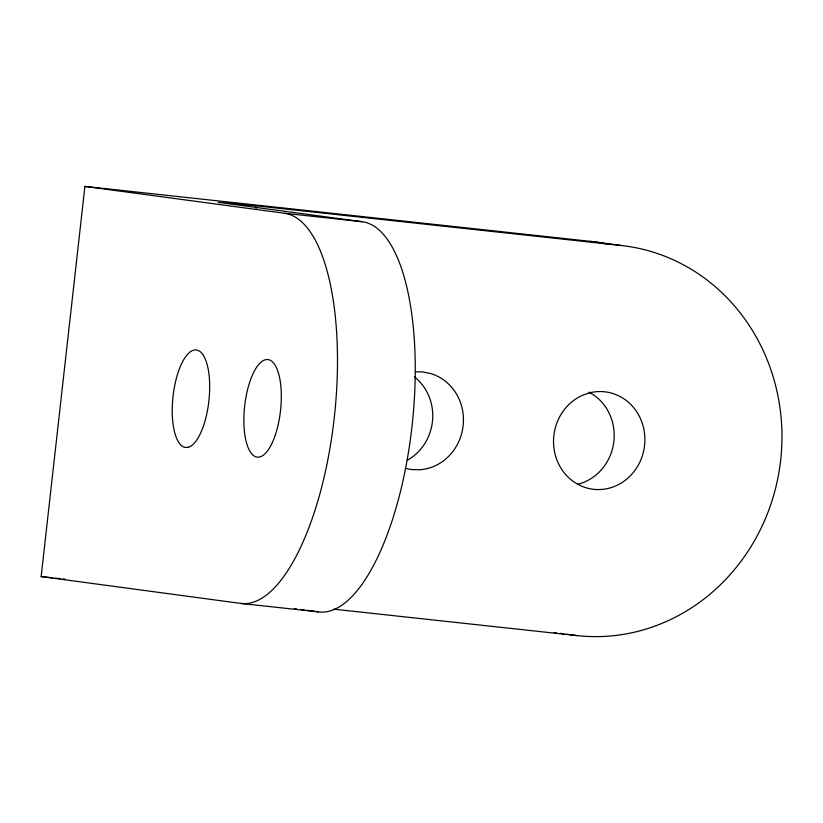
<?xml version="1.0" encoding="UTF-8"?>
<svg xmlns="http://www.w3.org/2000/svg" width="823" height="823" viewBox="0 0 823 823"><rect width="100%" height="100%" fill="white"/><g stroke="black" fill="none" stroke-linecap="round" stroke-linejoin="round"><path stroke-width="1.23" d="M621.087 245.48L256.365 205.853L218.249 202.345L362.233 221.726A196.306 72.259 -83.8 0 1 411.994 426.437A196.306 72.259 -83.8 0 1 318.48 611.87L240.707 603.424L41.15 576.573L84.913 186.42L590.389 241.355L621.087 245.48A196.306 182.511 -82.3 0 1 780.657 460.273A196.306 182.511 -82.3 0 1 577.324 635.634L333.737 609.164M256.087 208.404L256.365 205.853M84.913 186.42L284.47 213.27L362.233 221.726M41.15 576.573L52.641 577.818M55.192 578.096L60.295 578.651M62.846 578.929L65.398 579.207M553.992 632.496L556.451 632.825M560.134 633.319L563.817 633.813M566.275 634.142L577.324 635.634M294.264 608.609L296.815 608.958M300.632 609.473L304.459 609.987M307.01 610.327L318.48 611.87M284.47 213.27A196.306 72.259 -83.8 0 1 334.231 417.981A196.306 72.259 -83.8 0 1 240.707 603.424M405.255 468.236A49.071 45.625 -82.3 0 0 412.282 469.604L419.452 469.779A49.071 45.625 -82.3 0 0 463.123 425.769A49.071 45.625 -82.3 0 0 430.254 373.447L423.228 372.068A49.071 45.625 -82.3 0 0 416.057 371.903M414.473 376.934A49.071 45.625 -82.3 0 1 407.179 460.294M588.805 392.098A49.071 45.625 -82.3 0 1 613.793 441.992A49.071 45.625 -82.3 0 1 577.324 484.336M590.389 241.355A196.306 182.511 -82.3 0 1 606.901 243.978M590.389 392.653L583.486 394.865A49.071 45.625 -82.3 0 0 553.848 435.624A49.071 45.625 -82.3 0 0 573.744 481.774L579.989 485.416A49.071 45.625 -82.3 0 0 644.574 445.49A49.071 45.625 -82.3 0 0 590.389 392.653M188.354 447.249L185.484 447.475A49.071 18.065 -83.8 0 1 173.046 396.295A49.071 18.065 -83.8 0 1 196.419 349.94L199.156 350.917A49.071 18.065 -83.8 0 1 208.867 401.12A49.071 18.065 -83.8 0 1 188.354 447.249M275.366 434.822A49.071 18.065 -83.8 0 0 268.061 359.579A49.071 18.065 -83.8 0 0 244.349 430.645A49.071 18.065 -83.8 0 0 275.366 434.822"/></g></svg>
